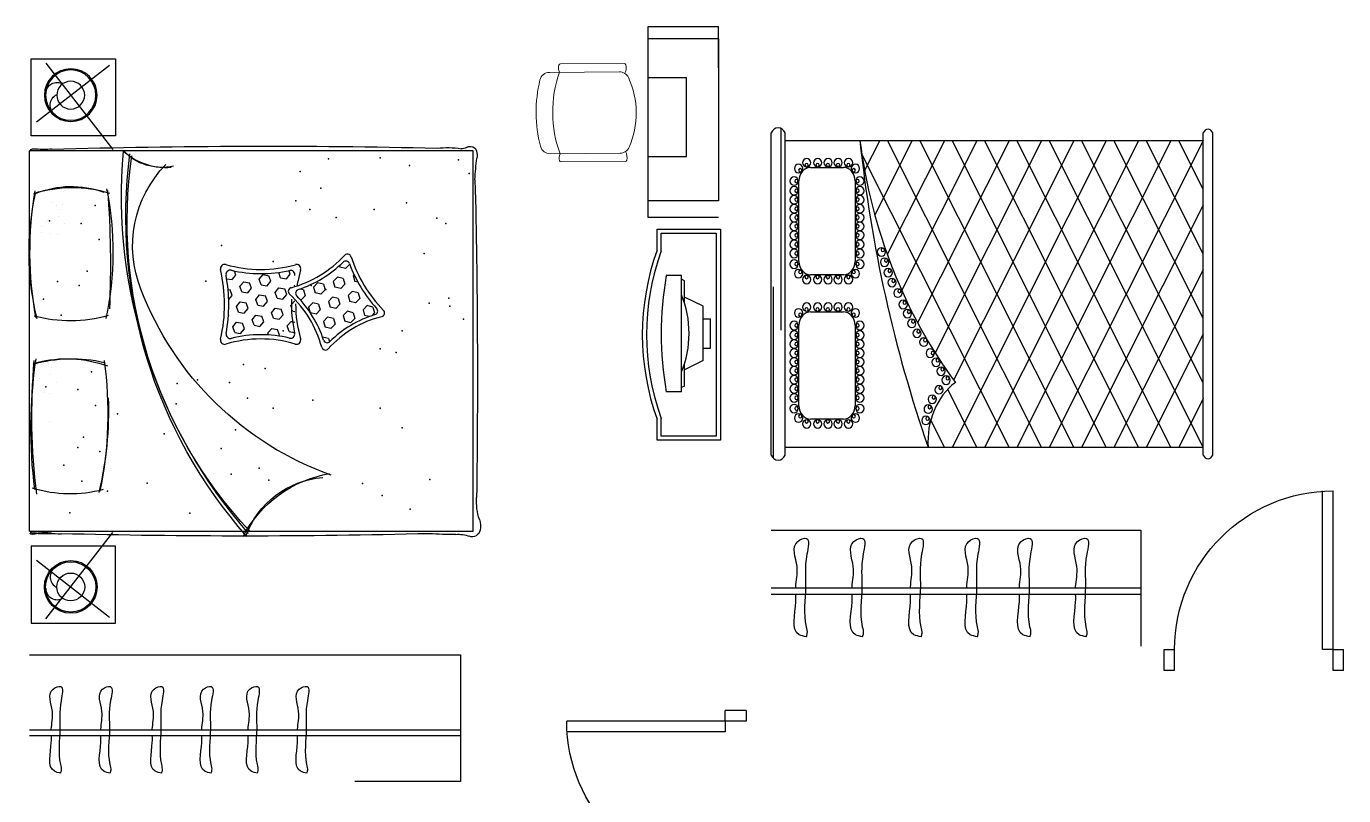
# Model space of a CAD drawing. Header units: millimetres. Extents: x -1666 to 220555, y -7114 to 28673.
# Drawn here: x 28747 to 34983, y 22933 to 26576 of the extents above; entities that cross this region are included whole.
import ezdxf

# ---------------------------------------------------------------- set-up
doc = ezdxf.new("R2010")
doc.units = ezdxf.units.MM
doc.header["$LTSCALE"] = 80
for name, color, linetype in [('DOOR', 1, 'Continuous'), ('F', 2, 'Continuous'), ('FUR', 4, 'Continuous'), ('L_FURN', 2, 'Continuous'), ('O', 4, 'Continuous'), ('XG', 9, 'Continuous'), ('家具', 7, 'Continuous'), ('家具布置', 9, 'Continuous'), ('物体', 6, 'Continuous'), ('造型', 7, 'Continuous')]:
    doc.layers.add(name, color=color, linetype=linetype)

# ---------------------------------------------------------------- blocks, each defined once
blk = doc.blocks.new('A$C641530A2')
at = {"color": 4}
for centre, radius in [((333.5222071521857, 794.4207817329298), 19.87122113122496), ((378.794301470014, 828.1027316745167), 19.87122113122496), ((387.9702787208371, 834.9508757896892), 7.948482699387022), ((421.1766627239995, 804.0442001113115), 19.87122113122496), ((430.3526399748225, 810.8923442264859), 7.948482699387022), ((188.0736077429319, 732.8309558891997), 19.87122113122496), ((242.0147923176992, 743.4167103523214), 19.87122113122496), ((251.1907695685222, 750.2648544674939), 7.948482699387022), ((288.2501128343574, 762.6635327263284), 19.87122113122496), ((297.4260900851805, 769.5116768415028), 7.948482699387022), ((342.6981844030088, 801.2689258481023), 7.948482699387022), ((463.5590512116323, 780.9480046328445), 19.87122113122496), ((472.7350284624554, 787.7961487480188), 7.948482699387022), ((506.5845833871863, 753.174733657559), 19.87122113122496), ((506.9006100182305, 764.6200717258871), 7.948482699387022), ((197.249584993755, 739.679100004374), 7.948482699387022), ((558.9193980751734, 722.2452014260816), 19.87122113122496), ((568.0953753259964, 729.093345541256), 7.948482699387022), ((600.3385331303289, 690.487938036722), 19.87122113122496), ((609.5145103811519, 697.3360821518963), 7.948482699387022), ((647.537107079479, 665.4670703887859), 19.87122113122496), ((656.7130843303021, 672.3152145039603), 7.948482699387022), ((693.7724275961518, 645.2579119300426), 19.87122113122496), ((702.9484048469749, 652.106056045217), 7.948482699387022), ((737.1180422826437, 625.0487390885373), 19.87122113122496), ((746.2940195334668, 631.8968832037117), 7.948482699387022), ((791.0592540910293, 600.0278714406013), 19.87122113122496), ((800.2352313418523, 606.8760155557757), 7.948482699387022), ((840.5695818108798, 572.1199811557017), 19.87122113122496), ((849.7455590617028, 578.968125270876), 7.948482699387022), ((887.7681557600445, 553.8354948664255), 19.87122113122496), ((896.9441330108675, 560.6836389815999), 7.948482699387022), ((936.8931821068982, 537.1909883963945), 19.87122113122496), ((946.0691593577212, 544.0391325115688), 7.948482699387022), ((986.018208453781, 521.793539126842), 19.87122113122496), ((995.194185704604, 528.6416832420164), 7.948482699387022), ((244.180922200263, 420.413293115842), 19.87122113122496), ((294.757582635677, 420.413293115842), 19.87122113122496), ((337.5990211616881, 420.413293115842), 19.87122113122496), ((381.035432764882, 420.413293115842), 19.87122113122496), ((423.2818437464739, 420.413293115842), 19.87122113122496), ((464.9331999500282, 420.413293115842), 19.87122113122496), ((506.5845833871863, 420.413293115842), 19.87122113122496), ((549.4259946795937, 420.413293115842), 19.87122113122496), ((591.6724056611856, 420.413293115842), 19.87122113122496), ((637.4889002084383, 420.413293115842), 19.87122113122496), ((927.8900657213526, 420.413293115842), 19.87122113122496), ((978.4667261567665, 420.413293115842), 19.87122113122496), ((1021.308164682778, 420.413293115842), 19.87122113122496), ((1064.744576285972, 420.413293115842), 19.87122113122496), ((1106.990987267563, 420.413293115842), 19.87122113122496), ((1148.642343471118, 420.413293115842), 19.87122113122496), ((1190.293726908276, 420.413293115842), 19.87122113122496), ((1233.135138200683, 420.413293115842), 19.87122113122496), ((1275.381549182275, 420.413293115842), 19.87122113122496), ((1321.198043729528, 420.413293115842), 19.87122113122496), ((171.7621225187322, 366.0106749337829), 19.87122113122496), ((199.3797499752254, 398.8768723511275), 19.87122113122496), ((207.6962907101552, 391.0072607638758), 7.948482699387022), ((244.4969488312927, 408.9679550475157), 7.948482699387022), ((295.0736092666921, 408.9679550475157), 7.948482699387022), ((337.9150477927178, 408.9679550475157), 7.948482699387022), ((381.3514593959117, 408.9679550475157), 7.948482699387022), ((423.5978703775036, 408.9679550475157), 7.948482699387022), ((465.2492265810433, 408.9679550475139), 7.948482699387022), ((506.9006100182305, 408.9679550475139), 7.948482699387022), ((549.7420213106088, 408.9679550475139), 7.948482699387022), ((591.9884322922153, 408.9679550475139), 7.948482699387022), ((637.8049268394825, 408.9679550475139), 7.948482699387022), ((697.089871620221, 398.8768723511275), 19.87122113122496), ((688.7733308853058, 391.007260763874), 7.948482699387022), ((724.7074990767287, 366.0106749337829), 19.87122113122496), ((855.4712660398218, 366.0106749337829), 19.87122113122496), ((883.088893496315, 398.8768723511275), 19.87122113122496), ((891.4054342312447, 391.007260763874), 7.948482699387022), ((928.2060923523823, 408.9679550475139), 7.948482699387022), ((978.7827527877816, 408.9679550475139), 7.948482699387022), ((1021.624191313807, 408.9679550475139), 7.948482699387022), ((1065.060602917001, 408.9679550475139), 7.948482699387022), ((1107.307013898593, 408.9679550475139), 7.948482699387022), ((1148.958370102133, 408.9679550475139), 7.948482699387022), ((1190.60975353932, 408.9679550475139), 7.948482699387022), ((1233.451164831698, 408.9679550475139), 7.948482699387022), ((1275.697575813305, 408.9679550475139), 7.948482699387022), ((1321.514070360572, 408.9679550475139), 7.948482699387022), ((1380.799015141311, 398.8768723511275), 19.87122113122496), ((1372.482474406395, 391.007260763874), 7.948482699387022), ((1408.416642597818, 366.0106749337829), 19.87122113122496), ((171.7621225187322, 316.7621776140459), 19.87122113122496), ((183.2074605870584, 365.6946483027568), 7.948482699387022), ((183.2074605870584, 316.446150983018), 7.948482699387022), ((724.7074990767287, 316.7621776140459), 19.87122113122496), ((713.2621610084025, 365.694648302755), 7.948482699387022), ((713.2621610084025, 316.446150983018), 7.948482699387022), ((855.4712660398218, 316.7621776140459), 19.87122113122496), ((866.916604108148, 365.694648302755), 7.948482699387022), ((866.916604108148, 316.446150983018), 7.948482699387022), ((1408.416642597818, 316.7621776140459), 19.87122113122496), ((1396.971304529492, 365.694648302755), 7.948482699387022), ((1396.971304529492, 316.446150983018), 7.948482699387022), ((171.7621225187322, 269.3045208825479), 19.87122113122496), ((183.2074605870584, 268.98849425152), 7.948482699387022), ((724.7074990767287, 269.3045208825479), 19.87122113122496), ((713.2621610084025, 268.98849425152), 7.948482699387022), ((855.4712660398218, 269.3045208825479), 19.87122113122496), ((866.916604108148, 268.98849425152), 7.948482699387022), ((1408.416642597818, 269.3045208825479), 19.87122113122496), ((1396.971304529492, 268.98849425152), 7.948482699387022), ((171.7621225187322, 220.0560091800508), 19.87122113122496), ((171.7621225187322, 168.121215021054), 19.87122113122496), ((183.2074605870584, 219.7399825490247), 7.948482699387022), ((724.7074990767287, 220.0560091800508), 19.87122113122496), ((724.7074990767287, 168.121215021054), 19.87122113122496), ((713.2621610084025, 219.7399825490229), 7.948482699387022), ((855.4712660398218, 220.0560091800508), 19.87122113122496), ((855.4712660398218, 168.121215021054), 19.87122113122496), ((866.916604108148, 219.7399825490229), 7.948482699387022), ((1408.416642597818, 220.0560091800508), 19.87122113122496), ((1408.416642597818, 168.121215021054), 19.87122113122496), ((1396.971304529492, 219.7399825490229), 7.948482699387022), ((183.2074605870584, 167.8051883900262), 7.948482699387022), ((199.3797499752254, 129.9758794080681), 19.87122113122496), ((207.6962907101552, 137.8454909953216), 7.948482699387022), ((244.180922200263, 108.4394586433518), 19.87122113122496), ((244.4969488312927, 119.8847967116817), 7.948482699387022), ((294.757582635677, 108.4394586433518), 19.87122113122496), ((295.0736092666921, 119.8847967116817), 7.948482699387022), ((337.5990211616881, 108.4394586433518), 19.87122113122496), ((337.9150477927178, 119.8847967116817), 7.948482699387022), ((381.035432764882, 108.4394586433518), 19.87122113122496), ((381.3514593959117, 119.8847967116817), 7.948482699387022), ((423.2818437464739, 108.4394586433518), 19.87122113122496), ((423.5978703775036, 119.8847967116817), 7.948482699387022), ((464.9331999500282, 108.4394586433518), 19.87122113122496), ((465.2492265810433, 119.8847967116799), 7.948482699387022), ((506.5845833871863, 108.4394586433518), 19.87122113122496), ((506.9006100182305, 119.8847967116799), 7.948482699387022), ((549.4259946795937, 108.4394586433518), 19.87122113122496), ((549.7420213106088, 119.8847967116799), 7.948482699387022), ((591.6724056611856, 108.4394586433518), 19.87122113122496), ((591.9884322922153, 119.8847967116799), 7.948482699387022), ((637.4889002084383, 108.4394586433518), 19.87122113122496), ((637.8049268394825, 119.8847967116799), 7.948482699387022), ((697.089871620221, 129.9758794080681), 19.87122113122496), ((688.7733308853058, 137.8454909953198), 7.948482699387022), ((713.2621610084025, 167.8051883900262), 7.948482699387022), ((866.916604108148, 167.8051883900262), 7.948482699387022), ((883.088893496315, 129.9758794080681), 19.87122113122496), ((891.4054342312447, 137.8454909953198), 7.948482699387022), ((927.8900657213526, 108.4394586433518), 19.87122113122496), ((928.2060923523823, 119.8847967116799), 7.948482699387022), ((978.4667261567665, 108.4394586433518), 19.87122113122496), ((978.7827527877816, 119.8847967116799), 7.948482699387022), ((1021.308164682778, 108.4394586433518), 19.87122113122496), ((1021.624191313807, 119.8847967116799), 7.948482699387022), ((1064.744576285972, 108.4394586433518), 19.87122113122496), ((1065.060602917001, 119.8847967116799), 7.948482699387022), ((1106.990987267563, 108.4394586433518), 19.87122113122496), ((1107.307013898593, 119.8847967116799), 7.948482699387022), ((1148.642343471118, 108.4394586433518), 19.87122113122496), ((1148.958370102133, 119.8847967116799), 7.948482699387022), ((1190.293726908276, 108.4394586433518), 19.87122113122496), ((1190.60975353932, 119.8847967116799), 7.948482699387022), ((1233.135138200683, 108.4394586433518), 19.87122113122496), ((1233.451164831698, 119.8847967116799), 7.948482699387022), ((1275.381549182275, 108.4394586433518), 19.87122113122496), ((1275.697575813305, 119.8847967116799), 7.948482699387022), ((1321.198043729528, 108.4394586433518), 19.87122113122496), ((1321.514070360572, 119.8847967116799), 7.948482699387022), ((1380.799015141311, 129.9758794080681), 19.87122113122496), ((1372.482474406395, 137.8454909953198), 7.948482699387022), ((1396.971304529492, 167.8051883900262), 7.948482699387022)]:
    blk.add_circle(centre, radius, dxfattribs=at)
at = {"layer": '家具', "color": 4}
for p, q in [((24.1252920965635, 2090.000002345449), (1549.272710851452, 2090.000002345449)), ((24.1252920965635, 2045.767198112644), (1549.272710851452, 2045.767198112644)), ((1511.784364319887, 2045.767198112644), (59.40393028043036, 1316.185944825029)), ((1206.754880568915, 2045.767198112644), (59.40393028043036, 1469.412873409961)), ((901.7253968179284, 2045.767198112644), (59.40393028043036, 1622.63980199489)), ((596.6959130669566, 2045.767198112644), (59.40393028043036, 1775.866730579819)), ((291.6664293159847, 2045.767198112644), (59.40393028043036, 1929.093659164748)), ((61.61363862812868, 66.34920869465532), (61.61363862812868, 2045.767198112644)), ((61.61363862812868, 2045.767198112644), (1513.994072667585, 1316.185944825029)), ((366.6431223791151, 2045.767198112644), (1513.994072667585, 1469.412873409961)), ((671.6726061300869, 2045.767198112644), (1513.994072667585, 1622.63980199489)), ((976.7020898810588, 2045.767198112644), (1513.994072667585, 1775.866730579819)), ((1281.731573632045, 2045.767198112644), (1513.994072667585, 1929.093659164748)), ((1513.994072667585, 66.34920869465532), (1513.994072667585, 2045.767198112644)), ((1511.784364319887, 1892.540269527715), (59.40393028043036, 1162.9590162401)), ((61.61363862812868, 1892.540269527715), (1513.994072667585, 1162.9590162401)), ((1511.784364319887, 1739.313340942786), (59.40393028043036, 1009.732087655175)), ((61.61363862812868, 1739.313340942786), (1513.994072667585, 1009.732087655171)), ((1511.784364319887, 1586.086412357858), (59.40393028043036, 856.5051590702424)), ((61.61363862812868, 1586.086412357858), (1513.994072667585, 856.5051590702424)), ((61.61363862812868, 1432.859483772925), (1513.994072667585, 703.2782304853135)), ((1511.784364319887, 1432.859483772925), (378.9572405253857, 863.8009827316346)), ((61.61363862812868, 1279.632555187996), (1513.994072667585, 550.0513019003847)), ((1511.784364319887, 1279.632555187996), (508.6958879150334, 775.7462932818235)), ((61.61363862812868, 1126.405626603068), (1449.352343571838, 429.2961641927122)), ((1511.784364319887, 1126.405626603068), (650.0854254313745, 693.5442515414597)), ((61.61363862812868, 973.1786980181387), (335.2255945095385, 835.7338874107427)), ((1511.784364319887, 973.1786980181387), (804.4976280854607, 617.8839478538011)), ((61.61363862812868, 819.9517694332098), (189.8944265777245, 755.5118638468484)), ((1511.784364319887, 819.9517694332098), (973.8813751057896, 549.744372101035)), ((1513.994072667585, 667.8348542772201), (1161.109003650359, 490.5683992314098)), ((1513.994072667585, 514.6079256922894), (1370.668186280585, 442.6103434004726)), ((638.8782381420897, 397.1247885780103), (257.5913834533712, 397.1247885780103)), ((1322.587381663179, 397.1247885780103), (941.3005269744608, 397.1247885780103)), ((194.0435743385751, 341.8337832870056), (194.0435743385751, 187.01896847219)), ((702.4260472568712, 187.01896847219), (702.4260472568712, 341.8337832870056)), ((877.7527178596647, 341.8337832870056), (877.7527178596647, 187.01896847219)), ((1386.135190777961, 187.01896847219), (1386.135190777961, 341.8337832870056)), ((257.5913834533712, 131.7279631811834), (638.8782381420897, 131.7279631811834)), ((941.3005269744608, 131.7279631811834), (1322.587381663179, 131.7279631811834)), ((24.1252920965635, 66.34920869465532), (1549.272710851452, 66.34920869465532)), ((9.014991628326243, 10.49490046070787), (820.8804839344375, 10.49490046070787)), ((24.1252920965635, 2.345448592677712e-06), (1549.272710851452, 2.345448592677712e-06)), ((615.8334178718214, 47.89000443882651), (1568.125520433445, 47.89000443882651))]:
    blk.add_line(p, q, dxfattribs=at)
at = {"layer": '家具', "color": 4, "extrusion": (0, 0, -1)}
for centre, major_axis, ratio, start_param, end_param in [((34.12719135015504, 2067.883600229045), (27.31610945221474, 7.737968791250417e-15), 0.8700694179892998, 1.945668811714822, 4.337516495464764), ((1539.27081159786, 2067.883600229045), (27.31610945221474, 7.737968791250417e-15), 0.8700694179892998, -1.195923841874971, 1.195923841874971), ((89.61124113251572, 1032.809631536635), (-334.1126677737969, 2.643135567738844e-11), 0.8700694179894369, 3.728038531311583, 4.796284250836548), ((1845.176319540755, 2382.817718259153), (-2279.871675788181, 8.239328555485985e-12), 0.8700694179894117, -1.42501698684198, -0.8658859426311625), ((2214.55959889901, 5439.519473244844), (-5811.241409852723, 1.196901738447764e-11), 0.8700694179894178, -1.449948890765967, -1.191271096778886), ((257.5913834533712, 341.8337832870056), (63.54780911478883, 3.075055761223513e-11), 0.8700694179893825, 3.141592653590349, 4.712388980385111), ((638.8782381420897, 341.8337832870056), (63.54780911478883, 6.14193600594457e-12), 0.8700694179893825, -1.570796326794813, 1.110223024625157e-13), ((941.3005269744608, 341.8337832870056), (63.54780911478883, 3.075055761223513e-11), 0.8700694179893825, 3.141592653590349, 4.712388980385111), ((1322.587381663179, 341.8337832870056), (63.54780911478883, 6.14193600594457e-12), 0.8700694179893825, -1.570796326794813, 1.110223024625157e-13), ((257.5913834533712, 187.01896847219), (-63.54780911478882, 3.073644716406639e-11), 0.8700694179893825, 4.712388980384269, 6.28318530717903), ((638.8782381420897, 187.01896847219), (-63.54780911478882, 6.127825557775824e-12), 0.8700694179893825, 3.141592653589683, 4.712388980384606), ((941.3005269744608, 187.01896847219), (-63.54780911478882, 3.073644716406639e-11), 0.8700694179893825, 4.712388980384269, 6.28318530717903), ((1322.587381663179, 187.01896847219), (-63.54780911478882, 6.127825557775824e-12), 0.8700694179893825, 3.141592653589683, 4.712388980384606), ((42.19278926640982, 33.17460552005468), (-42.1927850416032, 1.442098243663143e-11), 0.8700694179893513, -1.128282002746161, 1.128282002745375), ((1531.205213681606, 33.17460552005468), (42.1927850416032, 5.670635050208351e-12), 0.8700694179894061, -1.128282002745365, 1.128282002745788)]:
    blk.add_ellipse(centre, major_axis=major_axis, ratio=ratio, start_param=start_param, end_param=end_param, dxfattribs=at)
blk = doc.blocks.new('A$C12720CCA')
at = {"color": 6}
for p, q in [((-0.0001094266481231898, 550.0000438366842), (1749.999890573366, 550.0000438366842)), ((1749.999890573366, 550.0000438366842), (1749.999890573366, 4.383668419905007e-05)), ((1749.999890573366, 275.0000438366842), (-0.0001094266335712746, 275.0000438366842)), ((1749.999890573366, 245.0000438366842), (-0.0001094266335712746, 245.0000438366842))]:
    blk.add_line(p, q, dxfattribs=at)
for points, knots in [([(116.4483954920433, 275.0000438366842), (116.4993184656487, 277.0388058609533), (117.7016114467697, 309.5483684467472), (136.8146567325748, 380.7287967381781), (84.7263331018039, 486.3782172421306), (190.6819821301033, 526.3874810118832), (154.3248720641714, 390.1593827672914), (171.6144452141889, 277.7322631992756), (148.9961288401391, 143.5453025821844), (172.4572505859251, 64.61030729107006), (167.1352820142929, 49.06983705683524), (165.291093753418, 43.68469575265772)], [256.9497977854232, 256.9497977854232, 256.9497977854232, 256.9497977854232, 263.372126209478, 359.4280360500802, 478.6551589555629, 522.6406622458701, 597.6678603082576, 752.0041689634129, 941.8813299993262, 973.5277288492832, 990.3090985861976, 990.3090985861976, 990.3090985861976, 990.3090985861976]), ([(382.7715242407867, 275.0000438366842), (382.822447214392, 277.0388058609533), (384.024740195513, 309.5483684467472), (403.1377854813181, 380.7287967381781), (351.0494618505472, 486.3782172421306), (457.0051108788466, 526.3874810118832), (420.6480008129147, 390.1593827672914), (437.9375739629322, 277.7322631992756), (415.3192575888825, 143.5453025821844), (438.7803793346684, 64.61030729107006), (433.4584107630362, 49.06983705683524), (431.6142225021613, 43.68469575265772)], [256.9497977854232, 256.9497977854232, 256.9497977854232, 256.9497977854232, 263.372126209478, 359.4280360500802, 478.6551589555629, 522.6406622458701, 597.6678603082576, 752.0041689634129, 941.8813299993262, 973.5277288492832, 990.3090985861976, 990.3090985861976, 990.3090985861976, 990.3090985861976]), ([(659.6074629247305, 275.0000438366842), (659.6583858983649, 277.0388058609533), (660.8606788794714, 309.5483684467472), (679.9737241652911, 380.7287967381781), (627.885400534491, 486.3782172421306), (733.8410495628195, 526.3874810118832), (697.4839394968731, 390.1593827672914), (714.7735126469051, 277.7322631992756), (692.1551962728263, 143.5453025821844), (715.6163180186413, 64.61030729107006), (710.2943494470092, 49.06983705683524), (708.4501611861197, 43.68469575265772)], [256.9497977854232, 256.9497977854232, 256.9497977854232, 256.9497977854232, 263.372126209478, 359.4280360500802, 478.6551589555629, 522.6406622458701, 597.6678603082576, 752.0041689634129, 941.8813299993262, 973.5277288492832, 990.3090985861976, 990.3090985861976, 990.3090985861976, 990.3090985861976]), ([(925.9305916734738, 275.0000438366842), (925.9815146471083, 277.0388058609533), (927.1838076282147, 309.5483684467508), (946.2968529140344, 380.7287967381781), (894.2085292832344, 486.3782172421306), (1000.164178311563, 526.3874810118832), (963.8070682456164, 390.1593827672914), (981.0966413956485, 277.7322631992756), (958.4783250215696, 143.5453025821844), (981.9394467673847, 64.61030729107006), (976.6174781957525, 49.06983705683524), (974.773289934863, 43.68469575265772)], [256.9497977854239, 256.9497977854239, 256.9497977854239, 256.9497977854239, 263.372126209478, 359.4280360500802, 478.6551589555629, 522.6406622458701, 597.6678603082576, 752.0041689634129, 941.8813299993262, 973.5277288492832, 990.3090985861976, 990.3090985861976, 990.3090985861976, 990.3090985861976]), ([(1174.732534013718, 275.0000438366842), (1174.783456987352, 277.0388058609533), (1175.985749968459, 309.5483684467508), (1195.098795254278, 380.7287967381781), (1143.010471623478, 486.3782172421306), (1248.966120651807, 526.3874810118832), (1212.60901058586, 390.1593827672914), (1229.898583735892, 277.7322631992756), (1207.280267361813, 143.5453025821844), (1230.741389107628, 64.61030729107006), (1225.419420535996, 49.06983705683524), (1223.575232275107, 43.68469575265772)], [256.9497977854242, 256.9497977854242, 256.9497977854242, 256.9497977854242, 263.372126209478, 359.4280360500802, 478.6551589555629, 522.6406622458701, 597.6678603082576, 752.0041689634129, 941.8813299993262, 973.5277288492832, 990.3090985861976, 990.3090985861976, 990.3090985861976, 990.3090985861976]), ([(1441.055662762461, 275.0000438366842), (1441.106585736095, 277.0388058609533), (1442.308878717202, 309.5483684467508), (1461.421924003022, 380.7287967381781), (1409.333600372222, 486.3782172421306), (1515.28924940055, 526.3874810118832), (1478.932139334604, 390.1593827672914), (1496.221712484636, 277.7322631992756), (1473.603396110557, 143.5453025821844), (1497.064517856372, 64.61030729107006), (1491.74254928474, 49.06983705683524), (1489.89836102385, 43.68469575265772)], [256.9497977854242, 256.9497977854242, 256.9497977854242, 256.9497977854242, 263.372126209478, 359.4280360500802, 478.6551589555629, 522.6406622458701, 597.6678603082576, 752.0041689634129, 941.8813299993262, 973.5277288492832, 990.3090985861976, 990.3090985861976, 990.3090985861976, 990.3090985861976]), ([(167.451598269603, 44.76573075298802), (154.8365009764966, 47.07018461305779), (87.24133305343275, 59.41808348558334), (118.3536775677785, 168.8289607154402), (117.0845453149814, 233.9473630234388), (116.7952865467814, 245.0000438366842)], [0, 0, 0, 0, 35.91101350862679, 192.4211071861858, 225.8972582670856, 225.8972582670856, 225.8972582670856, 225.8972582670856]), ([(433.7747270183463, 44.76573075298802), (421.1596297252399, 47.07018461305779), (353.5644618021761, 59.41808348558334), (384.6768063165218, 168.8289607154402), (383.4076740637247, 233.9473630234388), (383.1184152955248, 245.0000438366842)], [0, 0, 0, 0, 35.91101350862679, 192.4211071861858, 225.8972582670856, 225.8972582670856, 225.8972582670856, 225.8972582670856]), ([(710.6106657023192, 44.76573075298802), (697.9955684091983, 47.07018461305779), (630.4004004861345, 59.41808348558334), (661.5127450004802, 168.8289607154402), (660.2436127476831, 233.9473630234388), (659.9543539794686, 245.0000438366842)], [0, 0, 0, 0, 35.91101350862679, 192.4211071861858, 225.8972582670856, 225.8972582670856, 225.8972582670856, 225.8972582670856]), ([(976.9337944510626, 44.76573075298802), (964.3186971579416, 47.07018461305779), (896.7235292348778, 59.41808348558334), (927.8358737492235, 168.8289607154402), (926.5667414964264, 233.9473630234388), (926.2774827282119, 245.0000438366842)], [0, 0, 0, 0, 35.91101350862679, 192.4211071861858, 225.8972582670863, 225.8972582670863, 225.8972582670863, 225.8972582670863]), ([(1225.735736791306, 44.76573075298802), (1213.120639498185, 47.07018461305779), (1145.525471575122, 59.41808348558334), (1176.637816089467, 168.8289607154402), (1175.36868383667, 233.9473630234388), (1175.079425068456, 245.0000438366842)], [0, 0, 0, 0, 35.91101350862679, 192.4211071861858, 225.8972582670863, 225.8972582670863, 225.8972582670863, 225.8972582670863]), ([(1492.05886554005, 44.76573075298802), (1479.443768246929, 47.07018461305779), (1411.848600323865, 59.41808348558334), (1442.960944838211, 168.8289607154402), (1441.691812585399, 233.9473630234388), (1441.402553817199, 245.0000438366842)], [0, 0, 0, 0, 35.91101350862679, 192.4211071861858, 225.8972582670863, 225.8972582670863, 225.8972582670863, 225.8972582670863])]:
    blk.add_open_spline(points, degree=3, knots=knots, dxfattribs=at)
blk = doc.blocks.new('A$C058D1F62')
at = {"layer": 'F'}
blk.add_lwpolyline([(399.9997952729173, 429.4932611075201), (-0.0002047270827461034, 429.4932611075201), (-0.0002047270827461034, 64.49326110752008), (399.9997952729173, 64.49326110752008), (399.9997952729027, 429.4932611075201)], dxfattribs=at)
for radius in [124.6579340537035, 65.8609438712144]:
    blk.add_circle((212.1075051533262, 257.4116280320886), radius, dxfattribs=at)
at = {"layer": 'O'}
for p, q in [((329.7299358379241, 409.0482658890978), (12.43691381378449, 3.592825669329613e-05)), ((374.7208886098524, 131.2746884750522), (28.20446734027064, 400.0626563294354))]:
    blk.add_line(p, q, dxfattribs=at)
blk.add_circle((212.1075051533262, 257.4116280320886), 119.1241176479309, dxfattribs=at)
for centre, radius, start, end in [((275.821828118249, 263.030334649593), 55.02922104392773, 2.630509011931528, 118.6373825380809), ((251.9997457075806, 209.2444587361097), 57.29772141994193, 307.0190162983848, 63.32221783995156)]:
    blk.add_arc(centre, radius, start, end, dxfattribs=at)
blk = doc.blocks.new('A$C01A60C66')
at = {"color": 6}
for p, q in [((1978.638158328598, 1573.213491181217), (1978.638158328598, 1573.213491181217)), ((2006.159074890049, 1568.265662768696), (2006.159074890049, 1568.265662768696)), ((2024.978291149208, 1579.314285405577), (2024.978291149208, 1579.314285405577)), ((1990.661240729693, 1549.430206340752), (1990.661240729693, 1549.430206340752)), ((1996.159685659048, 1515.926603564134), (1996.159685659048, 1515.926603564134)), ((2047.394731797234, 1497.443539864747), (2047.394731797234, 1497.443539864747)), ((1965.661929142516, 1480.65877534113), (1965.661929142516, 1480.65877534113)), ((2057.900933846773, 1487.816379406213), (2057.900933846773, 1487.816379406213)), ((2076.626245745516, 1465.086631201339), (2076.626245745516, 1465.086631201339)), ((2077.532068470857, 1438.651540564504), (2077.532068470857, 1438.651540564504)), ((2001.522948173631, 1428.644750037944), (2001.522948173631, 1428.644750037944)), ((2031.191935650233, 1432.550746340145), (2031.191935650233, 1432.550746340145)), ((2015.752539844572, 821.4199030404707), (2015.752539844572, 821.4199030404707)), ((2043.273456406023, 816.472074627949), (2043.273456406023, 816.472074627949)), ((2062.092672665196, 827.5206972648302), (2062.092672665196, 827.5206972648302)), ((2027.775622245681, 797.6366182000056), (2027.775622245681, 797.6366182000056)), ((2033.274067175022, 764.1330154233874), (2033.274067175022, 764.1330154233874)), ((2002.77631065849, 728.8651872003829), (2002.77631065849, 728.8651872003829)), ((2084.509113313208, 745.6499517240009), (2084.509113313208, 745.6499517240009)), ((2095.015315362762, 736.0227912654664), (2095.015315362762, 736.0227912654664)), ((2113.74062726149, 713.2930430605629), (2113.74062726149, 713.2930430605629)), ((2114.646449986831, 686.8579524237575), (2114.646449986831, 686.8579524237575)), ((2038.637329689605, 676.851161897197), (2038.637329689605, 676.851161897197)), ((2068.306317166222, 680.7571581993689), (2068.306317166222, 680.7571581993689)), ((2040.455309999525, 544.4751057558897), (2040.455309999525, 544.4751057558897)), ((1285.053494046544, 266.9100233295612), (1285.053494046544, 266.9100233295612))]:
    blk.add_line(p, q, dxfattribs=at)
for centre, radius, start, end in [((101.9276213398698, 1802.236241524704), 87.63492880931405, 165.407064378409, 187.5831438840561), ((45.67669507846585, 1816.881104430315), 29.50886998205302, 94.77327483943304, 165.407064378409), ((45.99792833828542, 1813.034120849319), 33.36924217650057, 56.29650530689366, 94.77327483943304), ((83.96650328261603, 1869.958075349379), 35.05552877105674, 236.2965053068937, 278.6554573957825), ((156.6782334142772, 1392.301562722845), 448.1035959003696, 84.12092977311826, 98.65545739578256), ((1017.694258118121, -33454.61013198027), 35302.07009387787, 88.35999362211038, 91.3230647071188), ((-728.3798485321604, 1612.112934404649), 2425.296224344268, 318.7884297477983, 5.016316042833111), ((-606.1600449185062, 1512.160095183863), 2282.964611525344, 318.5193702710812, 7.526562441832051), ((1507.272322020537, 1995.897294451963), 248.9417825763517, 257.0120910469377, 316.8620817141822), ((1485.23205332637, 2051.348315812895), 305.960506072431, 265.7085487932655, 312.037300271759), ((2060.513105493214, 2257.424555978956), 425.6667616887257, 265.62282974288, 275.3316902241044), ((2131.704670045947, 1494.590356752524), 340.4822149293433, 92.29387070747569, 95.33169022410434), ((2118.441649581247, 1825.694041299008), 9.112998447022443, 341.4668143060042, 92.29387070746736), ((-1109.15763381662, 1641.00559161698), 1134.135433299352, 2.393270098148577, 7.583143884055987), ((-479.0015642238723, 1492.862085200919), 2149.474280599956, 316.9537232818216, 8.240649023227187), ((1090.32133059873, 1373.966510476588), 554.2502276955764, 338.3816699575758, 44.14772355216627), ((38624.41048556732, 746.7155734277912), 38611.90591338149, 178.6025580682536, 180.8363448208689), ((3233.662904889483, 1347.33407463388), 1495.890017250811, 168.5048962901396, 192.1766673349205), ((6337.449939928556, 1285.431584619582), 4587.669506906544, 175.6017833271875, 182.594544509997), ((1931.023996681048, 1042.017460684452), 609.6036219685001, 72.69787450864054, 106.8353183822388), ((1934.90033990785, 1204.710323188905), 451.8260960643015, 67.99113419592383, 109.9835843108505), ((833.3609912310785, 1343.561712790586), 1301.681490631366, 346.0572409161124, 12.40006386197197), ((417.8371435925073, 1345.826904855276), 1712.612170281619, 349.6040413829126, 9.729877836441485), ((196.5075703921757, 1710.305424862992), 1509.198108040524, 289.6651194517744, 339.0126604836929), ((1938.800059464978, 1666.865551748851), 646.8629522368417, 253.9555027534821, 285.3706061091475), ((3611.633629637028, 582.3407890982489), 1849.658368543413, 172.2323310887546, 191.4971915512795), ((1956.829034655864, 268.0017321193154), 572.8921713316362, 75.61220686312333, 109.7856451535507), ((1932.046179458033, 160.5610950968839), 680.5487166981361, 74.34081713345023, 102.9705199327163), ((-883.6465472537529, 571.8946663430397), 3005.179495971159, 352.8921402165653, 4.968459168287884), ((-126.1413918898907, 511.5037264796993), 2252.231932575462, 352.6196562754085, 8.398753360816311), ((3441.445266998839, 596.3587741530937), 1682.586686211629, 177.9544489087248, 193.339384750091), ((616.5418952072505, -265.3291332953813), 570.6295168380387, 27.70869351217319, 80.36831173119754), ((709.5769722789264, -144.3162321016571), 424.9956997796847, 19.90823766201899, 85.21552427140468), ((1940.23560399322, 803.3983153111913), 602.7501573246427, 255.0050084358208, 287.1341980868826), ((-282.6732830770343, 168.4416596276133), 299.6509927589397, 342.6369803474341, 2.807501155270327), ((105.0733110189176, 47.20402766355255), 106.6075267052867, 162.6369803474333, 189.7320235509633), ((36.8969095817738, 35.51119993547036), 37.43568320521734, 189.7320235509629, 290.2501383123222), ((102.4664621337724, -142.2215281476238), 152.0063629559421, 85.18775228651216, 110.250138312322), ((141.2533003362914, 1388.514380329478), 1379.511069993558, 268.9186182179573, 274.1217663603275), ((1120.161262604961, 34561.75212084768), 34560.37989849483, 268.541346449924, 271.4314478730768), ((2068.433727715834, -3214.771066990434), 3228.045862310395, 89.57315541070152, 91.50751747132196), ((2060.513105493214, -408.0100806851551), 425.6667616887257, 84.66830977589565, 94.37717025712), ((2187.885809303698, 570.0623173176282), 564.9902677067046, 260.2784963520199, 263.17592791592), ((2131.704670045947, 354.8241185412771), 340.4822149293433, 264.6683097758956, 267.7061292925243), ((2118.441649581247, 23.72043399479298), 9.112998447022443, 267.7061292925326, 18.53318569399585), ((2121.820346876862, 17.99360751303902), 8.982618774628959, 263.1759279159177, 345.5644800963008)]:
    blk.add_arc(centre, radius, start, end, dxfattribs=at)
for p in [(102.8457601759728, 1782.992558148617), (334.0782811844256, 1755.230336556022), (472.8177937894943, 1792.246732764863), (717.4671809887659, 1787.619494328697), (51.97449562400288, 1718.214242603295), (851.5819332435494, 1727.468417219512), (347.9523423750506, 1579.403436896377), (872.1852110273612, 1587.889323201685), (680.469977627421, 1509.998185170974), (805.3354290418501, 1547.014279123701), (1887.582263532939, 1481.279598300855), (1223.718312804616, 1376.54446631005), (1803.067694086349, 1406.205524996636), (264.7084149517614, 1338.798221691381), (979.5651656273258, 1301.470393005802), (1859.41071747856, 1256.057403282801), (799.8260830052604, 1187.026932789406), (1297.928099148136, 1208.469501786269), (730.4564366328559, 1168.518885813028), (2066.607335352775, 1122.561935709222), (240.4556025030906, 1104.261512967074), (78.87990882822487, 1028.007822319501), (1982.092765906185, 1047.487862404974), (369.1822289675911, 973.0213347470708), (932.6126346810634, 973.0213347470708), (472.4778176643304, 888.5629898324405), (397.3537406636897, 869.7944715063932), (1186.156308662568, 729.0305965082516), (1434.568199928981, 723.8733645605535), (1904.690206947678, 694.8374623262935), (791.7550074839965, 644.5722764883103), (1101.641739215978, 653.956523204004), (1439.192740419021, 626.7058912425273), (1715.925154430268, 580.2826850792771), (1820.175637501088, 619.7633890220459), (369.1822289675911, 513.1926482058916), (1157.98476260819, 503.8084014901979), (1496.043006036271, 485.0398831641505), (1876.5186608933, 469.6152673082397), (1046.403643347963, 322.721887269945), (1969.468828411773, 336.291946840458), (237.7151285747241, 269.2019099671015), (556.9923527526553, 250.4333916410251), (1177.87074374083, 294.5690973335149), (1575.067527233201, 251.8336268205458), (1884.954258965183, 261.2178735362395), (1373.966432447633, 109.6695166429126), (1941.297282357395, 111.0697518224042)]:
    blk.add_point(p, dxfattribs=at)
at = {"layer": 'F', "color": 6}
for p, q in [((32.12072003880166, 1824.7072376469), (2132.120720038802, 1824.7072376469)), ((32.12072003880166, 24.70723764690047), (32.12072003880166, 1824.7072376469)), ((2132.120720038802, 24.70723764690047), (2132.120720038802, 1824.7072376469)), ((2132.120720038802, 24.70723764690047), (32.12072003880166, 24.70723764690047))]:
    blk.add_line(p, q, dxfattribs=at)
for p in [(754.4643843501253, 1648.808990877864), (1821.848713336512, 1565.737943215485), (204.5880694196967, 1506.666233313925), (500.5656963104993, 1547.014279123701), (161.8542724258295, 1481.818062656253), (2038.561455905467, 1493.797390999141), (1897.578196459595, 1188.251762297776), (2000.873785156349, 1207.020280623823), (147.9625940997066, 1127.396496123532), (143.0731220089074, 1089.515042993633), (1120.422758466128, 813.4889414228819), (1017.127169769388, 794.7204230968055), (1838.956656751237, 779.2958072409238), (1337.135501035096, 741.5483892065386), (2055.669399320206, 707.3552550245513), (472.4778176643304, 607.0352398361865), (979.5651656273258, 607.0352398361865), (1224.823274687093, 416.56445400558), (1800.439689518593, 401.9817734290118), (1903.735278215347, 420.7502917550883), (999.4511124017008, 266.4163322917448), (463.0872908601159, 194.127836662854), (1762.877685376545, 214.296590168422), (331.6202248255286, 128.43803496896)]:
    blk.add_point(p, dxfattribs=at)
blk = doc.blocks.new('A$C60A001ED')
at = {"layer": '物体', "color": 252, "rotation": 90}
blk.add_blockref('A$C058D1F62', (429.4933745406215, 1725.371362013996), dxfattribs=at)
at = {"layer": '物体', "color": 252, "xscale": -1, "rotation": 270}
for name, p in [('A$C01A60C66', (411.5572995531602, -6.700510311929975e-06)), ('A$C058D1F62', (2243.0356998595, 1725.371362013996))]:
    blk.add_blockref(name, p, dxfattribs=at)
blk = doc.blocks.new('A$C463B2E4E')
at = {"layer": 'XG'}
h = blk.add_hatch(dxfattribs=at)
h.set_pattern_fill('HEX', color=256, scale=225, angle=80, style=0)
h.set_pattern_definition([(256.1602823147968, (-48909.03661415475, 75060.19409246313), (47.29970000401907, -11.65269306688985), [28.12499999999996, -56.24999999999991]), (16.16028231479677, (-48909.03661415475, 75060.19409246313), (-13.55832178358012, 46.78908832830836), [28.12499999999996, -56.24999999999993]), (316.1602823147968, (-48915.76429963201, 75032.88559794), (33.74137822043896, 35.13639526141849), [28.12499999999999, -56.24999999999998])])
edge = h.paths.add_edge_path()
edge.add_arc((577.4360906090951, -28.74840232544011), 543.8484917049176, 468.2236008145125, 494.27583687931974, ccw=False)
edge.add_arc((401.7313486119019, 504.9196323841643), 18, 288.223600814512, 404.7089414302728)
edge.add_arc((785.4659757583067, 884.7752409442), 521.9468005513962, 197.1881981154696, 224.7089414302709, ccw=False)
edge.add_arc((269.633603029135, 725.2148740911325), 18, 377.1881981154676, 491.8186227984912)
edge.add_arc((-187.2522994565879, 1235.879806921508), 667.2177767051991, 290.3642109836695, 311.818622798494, ccw=False)
edge.add_arc((51.19424950202665, 593.4884582853883), 18, 470.3642109836701, 584.1256655666093)
edge.add_arc((-366.8853981832726, 187.9777865728938), 564.4341135968681, 378.5768930594292, 404.12566556660755, ccw=False)
edge.add_arc((185.2021314156955, 373.5279316622), 18, 198.5768930594261, 314.2758368793168)
h = blk.add_hatch(dxfattribs=at)
h.set_pattern_fill('HEX', color=256, scale=225, angle=80, style=0)
h.set_pattern_definition([(80, (-61072.57864436744, -60228.48438555577), (-47.97385493426604, 8.459084993505028), [28.12499999999997, -56.24999999999994]), (200, (-61072.57864436744, -60228.48438555577), (16.66114496998593, -45.77611958729635), [28.12499999999997, -56.24999999999994]), (140, (-61067.69478937056, -60200.7866675023), (-31.3127099642801, -37.31703459379131), [28.125, -56.24999999999999])])
edge = h.paths.add_edge_path()
edge.add_arc((238.8094925154364, 939.9239728020584), 604.2761018943529, 267.6100325964645, 282.9366815002844)
edge.add_arc((97.15143606720812, 331.9324873027181), 20, 76.88444543547989, 192.5833892553707)
edge.add_arc((-534.4530359530836, 190.9444073855739), 627.1490151076312, 347.0346167481893, 372.5833892553676)
edge.add_arc((96.19743080560147, 45.74855161884261), 20, 167.0346167481874, 280.7960713311267)
edge.add_arc((238.8094925154655, -702.1286577150495), 741.3530852279989, 79.3416595163028, 100.7960713311273)
edge.add_arc((379.6233542208865, 46.08920944519559), 20, 259.3416595163056, 373.9720841993293)
edge.add_arc((961.8140811528647, 190.9444073855811), 579.9408895015513, 166.4513408845259, 193.9720841993272)
edge.add_arc((378.5687585607011, 331.4932052114418), 20, 346.451340884524, 462.9366815002847)
at = {"layer": 'FUR'}
for centre, radius, start, end in [((-187.2522994565879, 1235.879806921515), 649.2177767051991, 287.9028652950169, 314.330629641608), ((278.9041691521343, 758.2753541669263), 18.17344591709406, 14.92883258449685, 133.3903488337922), ((785.4659757583067, 884.7752409442), 503.9468005513962, 193.9885517767806, 228.056679821215), ((17.85325111382554, 600.96936073506), 18, 107.9028652950164, 227.0283762418997), ((-366.8853981832726, 187.9777865729011), 546.4341135968681, 15.53681942401552, 47.028376241901), ((436.5992795842685, 496.5478708291303), 18, 285.0085581229238, 48.05667982121394), ((577.4360906090951, -28.74840232544011), 525.8484917049176, 105.0085581229244, 137.4291668959187), ((68.79766255857976, 359.829466545958), 20, 76.74258298021962, 195.8680939271029), ((238.8094925154364, 939.9239728020584), 584.2761018943529, 253.7311154188781, 259.4072463503285), ((238.8094925154364, 939.9239728020584), 584.2761018943529, 269.6754041656636, 286.1517241918724), ((406.9081610592475, 359.499606536785), 20, 343.1036024935829, 106.151724191873), ((-534.4530359530836, 190.9444073855739), 607.1490151076312, 344.1319060728958, 15.62346289078129), ((176.3568085542574, 338.8389653880622), 18, 195.292188387694, 314.4176993345772), ((961.8140811528647, 190.9444073855811), 559.9408895015513, 163.1036024935817, 197.1717305380162), ((68.79766255857976, 19.46705641567314), 20, 164.1319060728971, 283.2574170197804), ((238.8094925154655, -702.1286577150495), 721.3530852279989, 76.82965267318882, 103.2574170197799), ((407.7245516238982, 19.72458206678493), 20, 256.8296526731893, 17.17173053801231)]:
    blk.add_arc(centre, radius, start, end, dxfattribs=at)
at = {"layer": 'FUR', "color": 5}
for centre, radius, start, end in [((-187.2522994565879, 1235.879806921515), 667.2177767051991, 290.3642109836695, 311.8186227984941), ((270.1679650626538, 727.1421668081784), 17.00349331600672, 11.50673601587618, 137.5000848980644), ((785.4659757583067, 884.7752409442), 521.9468005513962, 197.1881981154696, 224.7089414302708), ((51.19424950202665, 593.4884582853883), 18, 110.3642109836702, 224.1256655666093), ((-366.8853981832726, 187.9777865729011), 564.4341135968681, 18.5768930594292, 44.12566556660754), ((401.7313486119019, 504.9196323841643), 18, 288.223600814512, 44.7089414302728), ((577.4360906090951, -28.74840232544011), 543.8484917049176, 108.2236008145125, 134.2758368793198), ((-534.4530359530836, 190.9444073855739), 627.1490151076312, 347.0346167481893, 12.58338925536763), ((97.15143606720812, 331.9324873027181), 20, 76.88444543547989, 192.5833892553707), ((240.7482801119113, 898.5179282713034), 543.8484917049176, 256.8844454354771, 260.5076185646569), ((185.2021314156955, 373.5279316622), 18, 198.5768930594261, 314.275836879317), ((238.8094925154364, 939.9239728020584), 604.2761018943529, 267.6100325964645, 282.9366815002844), ((378.5687585607011, 331.4932052114418), 20, 346.451340884524, 102.9366815002848), ((961.8140811528647, 190.9444073855811), 579.9408895015513, 166.4513408845259, 193.9720841993272), ((96.19743080560147, 45.74855161884261), 20, 167.0346167481874, 280.7960713311267), ((238.8094925154655, -702.1286577150495), 741.3530852279989, 79.3416595163028, 100.7960713311273), ((379.6233542208865, 46.08920944519559), 20, 259.3416595163056, 13.97208419932933)]:
    blk.add_arc(centre, radius, start, end, dxfattribs=at)
blk = doc.blocks.new('DR750')
at = {"layer": 'DOOR'}
for p, q in [((50, 7.275957614183426e-12), (50, 749.9999999999636)), ((100, 7.275957614183426e-12), (100, 749.9999999999636)), ((0, -99.99999999999272), (0, 0)), ((50, 7.275957614183426e-12), (0, 0)), ((50, -99.99999999998545), (50, 7.275957614183426e-12)), ((50, 7.275957614183426e-12), (100, 7.275957614183426e-12)), ((850, 1.236912794411182e-10), (800, 1.164153218269348e-10)), ((800, -99.99999999987631), (800, 1.164153218269348e-10)), ((850, -99.99999999986903), (850, 1.236912794411182e-10)), ((0, -100), (50, -99.99999999999272)), ((800, -99.99999999988358), (850, -99.99999999987631))]:
    blk.add_line(p, q, dxfattribs=at)
blk.add_arc((50.00000000001455, -2.182787284255028e-11), 749.9999999999818, 2.123293578794836e-12, 90.00000000000144, dxfattribs=at)
blk = doc.blocks.new('A$C539A6B3F')
at = {"layer": '家具布置', "lineweight": 9}
for p, q in [((400.1104806532676, 463.85218766459), (97.96186545636738, 463.85218766459)), ((376.5175048618948, 424.7021876645958), (45.59692628349876, 424.7021876645958)), ((376.5175048618948, 39.14995236030518), (45.59692628349876, 39.14995236030518)), ((400.110480652882, -4.763968900078908e-05), (97.9618654558617, -4.763968900078908e-05))]:
    blk.add_line(p, q, dxfattribs=at)
for centre, radius, start, end in [((138.8823992277648, 444.2771876645929), 50.4027038037072, 163.9854772543157, 202.8532397302467), ((97.96186545637102, 456.0221876645883), 7.83, 89.99999999999999, 163.9854772543157), ((400.1104806532712, 456.0221876645883), 7.83, 16.01452274566779, 89.99999999999999), ((359.1899468815354, 444.2771876645929), 50.4027038037072, 327.6797945317617, 16.01452274566779), ((633.1045189344077, 231.9260700124505), 652.3077453949451, 166.0630007705023, 193.9369992294978), ((45.5969262835024, 377.7221876645854), 46.98, 89.99999999999999, 166.0630007705023), ((633.1045189344077, 231.9260700124505), 574.007745394945, 160.376230255801, 199.623769744199), ((376.5175048618985, 377.7221876645854), 46.98, 24.14901562526795, 89.99999999999999), ((51.33283027514699, 231.9260700124505), 403.3528111241571, 335.850984374732, 24.14901562526795), ((45.5969262835024, 86.1299523603011), 46.98, 193.9369992294978, 270), ((376.5175048618985, 86.1299523603011), 46.98, 270, 335.850984374732), ((138.8823992277648, 19.57495236030809), 50.4027038037072, 157.1467602697533, 196.0145227456678), ((97.96186545586534, 7.829952360312745), 7.83, 196.0145227456678, 270), ((400.1104806528856, 7.829952360312745), 7.83, 270, 343.9854772543156), ((359.1899468815354, 19.57495236030809), 50.4027038037072, 343.9854772543156, 32.32020546823824)]:
    blk.add_arc(centre, radius, start, end, dxfattribs=at)
blk = doc.blocks.new('T_CONP02')
for p, q in [((0, 500), (300, 500)), ((0, -500), (0, 500)), ((300, 500), (300, 400.0000000000146)), ((20, -480), (20, 480)), ((20, 480), (280, 480)), ((280, 480), (280, 396.4937360388139)), ((280, -396.4937360388139), (280, -480)), ((300, -400.0000000000146), (300, -500)), ((280, -480), (20, -480)), ((300, -500), (0, -500))]:
    blk.add_line(p, q)
for radius, start, end in [(1160.746398596734, 340.0265203927621, 19.97347960723789), (1180.746398596734, 340.1981216302022, 19.80187836979784)]:
    blk.add_arc((-810.9284665536106, 0), radius, start, end)
blk = doc.blocks.new('A$C236D2E00')
at = {"color": 4}
for p, q in [((267.3051998356823, 363.5488925285354), (187.0254752193432, 200.2886928401058)), ((742.296071222183, 363.5488925285354), (267.3051998356823, 363.5488925285354)), ((632.8366437433942, 429.8418739213157), (376.764627314471, 429.8418739213157)), ((376.764627314471, 363.1684816208144), (376.764627314471, 429.8418739213157)), ((632.8366437433942, 363.5488925285354), (632.8366437433942, 429.8418739213157)), ((742.296071222183, 363.5488925285354), (822.575795838522, 200.2886928401058)), ((1014.109465199559, 175.79323063419), (9.434574167244136e-06, 175.79323063419)), ((9.434574167244136e-06, 175.79323063419), (9.43458144320175e-06, 42.47931820893064)), ((44.10458026103151, 200.2886928401058), (32.05945864539535, 175.79323063419)), ((235.7520356977984, 200.2886928401058), (44.10458026103151, 200.2886928401058)), ((965.4966907968337, 200.2886928401058), (773.8492353600668, 200.2886928401058)), ((965.4966907968337, 200.2886928401058), (977.5418124124772, 175.79323063419)), ((1014.109465199559, 175.79323063419), (1014.109465199559, 42.479318208927))]:
    blk.add_line(p, q, dxfattribs=at)
for centre, major_axis, ratio, start_param, end_param in [((504.8006355289326, -309.2083116259309), (-708.1671269772997, 4.131723236358021e-12), 0.7777777777777759, 4.216525629878547, 5.208252330890816), ((507.054737317063, 1777.512910394704), (-2287.658937060791, 1.842671777926886e-11), 0.7777777777777762, 1.347292277836364, 1.794300375753441)]:
    blk.add_ellipse(centre, major_axis=major_axis, ratio=ratio, start_param=start_param, end_param=end_param, dxfattribs=at)

msp = doc.modelspace()

# ---------------------------------------------------------------- linework, layer by layer
for p, q in [((31690.60815732775, 26575.73784318456), (32022.71646789904, 26575.73784318456)), ((31690.60815732774, 25670.06565754244), (31690.60815732775, 26575.73784318456)), ((32022.71646789904, 26379.86662562349), (32022.71646789904, 26575.73784318456)), ((31690.60815732774, 25670.06565754244), (31690.60815732775, 26379.86662562349)), ((31872.03182196012, 25960.20538694644), (31872.03182196012, 26333.92460491823)), ((32022.71646789904, 25670.06565754244), (31690.60815732775, 25670.06565754244)), ((32022.71646789904, 25670.06565754244), (31690.60815732775, 25670.06565754244))]:
    msp.add_line(p, q)
at = {"linetype": 'ByBlock'}
for p, q in [((31690.60815732775, 26333.92460491823), (31872.03182196012, 26333.92460491823)), ((31690.60815732775, 25960.20538694644), (31872.03182196012, 25960.20538694644))]:
    msp.add_line(p, q, dxfattribs=at)
at = {"color": 6}
for p, q in [((28762.71646789904, 23600.73784318456), (30802.71646789904, 23600.73784318456)), ((30802.71646789904, 23600.73784318456), (30802.71646789904, 23000.73784318456)), ((30802.71646789904, 23242.73784318455), (28762.71646789905, 23242.73784318455)), ((30802.71646789904, 23216.33784318456), (28762.71646789905, 23216.33784318456)), ((30802.71646789904, 23000.73784318456), (30302.71646789904, 23000.73784318456))]:
    msp.add_line(p, q, dxfattribs=at)
at = {"color": 251}
msp.add_lwpolyline([(31690.60815732775, 26518.15598296351), (32022.71646789904, 26518.15598296351), (32022.71646789904, 25750.06565754244), (31690.60815732775, 25750.06565754244)], close=True, dxfattribs=at)
at = {"color": 6}
for points, knots in [([(28865.19115222748, 23242.73784318455), (28865.23596444425, 23244.53195376591), (28866.29398226764, 23273.14036884141), (28883.11346211915, 23335.77914573787), (28837.27573732407, 23428.75063578135), (28930.51670846897, 23463.95878789873), (28898.52245161096, 23344.07806144349), (28913.73727598297, 23245.14219622363), (28893.83315757381, 23127.0576708806), (28914.4789447101, 23057.59487502442), (28909.79561236707, 23043.91926121829), (28908.17272669749, 23039.18033687061)], [256.9497977854232, 256.9497977854232, 256.9497977854232, 256.9497977854232, 263.372126209478, 359.4280360500802, 478.6551589555629, 522.6406622458701, 597.6678603082576, 752.0041689634129, 941.8813299993262, 973.5277288492832, 990.3090985861976, 990.3090985861976, 990.3090985861976, 990.3090985861976]), ([(29099.55550552638, 23242.73784318455), (29099.60031774315, 23244.53195376591), (29100.65833556654, 23273.14036884141), (29117.47781541805, 23335.77914573787), (29071.64009062297, 23428.75063578135), (29164.88106176787, 23463.95878789873), (29132.88680490985, 23344.07806144349), (29148.10162928187, 23245.14219622363), (29128.19751087271, 23127.0576708806), (29148.84329800899, 23057.59487502442), (29144.15996566596, 23043.91926121829), (29142.53707999639, 23039.18033687061)], [256.9497977854232, 256.9497977854232, 256.9497977854232, 256.9497977854232, 263.372126209478, 359.4280360500802, 478.6551589555629, 522.6406622458701, 597.6678603082576, 752.0041689634129, 941.8813299993262, 973.5277288492832, 990.3090985861976, 990.3090985861976, 990.3090985861976, 990.3090985861976]), ([(29343.17113156825, 23242.73784318455), (29343.21594378504, 23244.53195376591), (29344.27396160842, 23273.14036884141), (29361.09344145994, 23335.77914573787), (29315.25571666483, 23428.75063578135), (29408.49668780976, 23463.95878789873), (29376.50243095173, 23344.07806144349), (29391.71725532376, 23245.14219622363), (29371.81313691457, 23127.0576708806), (29392.45892405089, 23057.59487502442), (29387.77559170785, 23043.91926121829), (29386.15270603827, 23039.18033687061)], [256.9497977854232, 256.9497977854232, 256.9497977854232, 256.9497977854232, 263.372126209478, 359.4280360500802, 478.6551589555629, 522.6406622458701, 597.6678603082576, 752.0041689634129, 941.8813299993262, 973.5277288492832, 990.3090985861976, 990.3090985861976, 990.3090985861976, 990.3090985861976]), ([(29577.53548486714, 23242.73784318455), (29577.58029708394, 23244.53195376591), (29578.63831490731, 23273.14036884141), (29595.45779475883, 23335.77914573787), (29549.62006996373, 23428.75063578135), (29642.86104110866, 23463.95878789873), (29610.86678425063, 23344.07806144349), (29626.08160862266, 23245.14219622363), (29606.17749021346, 23127.0576708806), (29626.82327734978, 23057.59487502442), (29622.13994500674, 23043.91926121829), (29620.51705933716, 23039.18033687061)], [256.9497977854239, 256.9497977854239, 256.9497977854239, 256.9497977854239, 263.372126209478, 359.4280360500802, 478.6551589555629, 522.6406622458701, 597.6678603082576, 752.0041689634129, 941.8813299993262, 973.5277288492832, 990.3090985861976, 990.3090985861976, 990.3090985861976, 990.3090985861976]), ([(29796.48119412655, 23242.73784318455), (29796.52600634335, 23244.53195376591), (29797.58402416672, 23273.14036884141), (29814.40350401824, 23335.77914573787), (29768.56577922314, 23428.75063578135), (29861.80675036807, 23463.95878789873), (29829.81249351003, 23344.07806144349), (29845.02731788206, 23245.14219622363), (29825.12319947287, 23127.0576708806), (29845.76898660919, 23057.59487502442), (29841.08565426616, 23043.91926121829), (29839.46276859658, 23039.18033687061)], [256.9497977854242, 256.9497977854242, 256.9497977854242, 256.9497977854242, 263.372126209478, 359.4280360500802, 478.6551589555629, 522.6406622458701, 597.6678603082576, 752.0041689634129, 941.8813299993262, 973.5277288492832, 990.3090985861976, 990.3090985861976, 990.3090985861976, 990.3090985861976]), ([(30030.84554742544, 23242.73784318455), (30030.89035964224, 23244.53195376591), (30031.94837746562, 23273.14036884141), (30048.76785731714, 23335.77914573787), (30002.93013252203, 23428.75063578135), (30096.17110366696, 23463.95878789873), (30064.17684680893, 23344.07806144349), (30079.39167118096, 23245.14219622363), (30059.48755277177, 23127.0576708806), (30080.13333990808, 23057.59487502442), (30075.45000756505, 23043.91926121829), (30073.82712189547, 23039.18033687061)], [256.9497977854242, 256.9497977854242, 256.9497977854242, 256.9497977854242, 263.372126209478, 359.4280360500802, 478.6551589555629, 522.6406622458701, 597.6678603082576, 752.0041689634129, 941.8813299993262, 973.5277288492832, 990.3090985861976, 990.3090985861976, 990.3090985861976, 990.3090985861976]), ([(28910.07397067174, 23040.1316476709), (28898.97268505381, 23042.15956706776), (28839.48893728151, 23053.02571807559), (28866.86780045414, 23149.30729003786), (28865.75096407167, 23206.6114840689), (28865.49641635566, 23216.33784318456)], [0, 0, 0, 0, 35.91101350862679, 192.4211071861858, 225.8972582670856, 225.8972582670856, 225.8972582670856, 225.8972582670856]), ([(29144.43832397063, 23040.1316476709), (29133.3370383527, 23042.15956706776), (29073.8532905804, 23053.02571807559), (29101.23215375302, 23149.30729003786), (29100.11531737056, 23206.6114840689), (29099.86076965454, 23216.33784318456)], [0, 0, 0, 0, 35.91101350862679, 192.4211071861858, 225.8972582670856, 225.8972582670856, 225.8972582670856, 225.8972582670856]), ([(29388.05395001252, 23040.1316476709), (29376.95266439458, 23042.15956706776), (29317.46891662228, 23053.02571807559), (29344.84777979491, 23149.30729003786), (29343.73094341245, 23206.6114840689), (29343.47639569642, 23216.33784318456)], [0, 0, 0, 0, 35.91101350862679, 192.4211071861858, 225.8972582670856, 225.8972582670856, 225.8972582670856, 225.8972582670856]), ([(29622.41830331142, 23040.1316476709), (29611.31701769347, 23042.15956706776), (29551.83326992118, 23053.02571807559), (29579.2121330938, 23149.30729003786), (29578.09529671133, 23206.6114840689), (29577.84074899531, 23216.33784318456)], [0, 0, 0, 0, 35.91101350862679, 192.4211071861858, 225.8972582670863, 225.8972582670863, 225.8972582670863, 225.8972582670863]), ([(29841.36401257083, 23040.1316476709), (29830.26272695288, 23042.15956706776), (29770.77897918058, 23053.02571807559), (29798.15784235321, 23149.30729003786), (29797.04100597075, 23206.6114840689), (29796.78645825472, 23216.33784318456)], [0, 0, 0, 0, 35.91101350862679, 192.4211071861858, 225.8972582670863, 225.8972582670863, 225.8972582670863, 225.8972582670863]), ([(30075.72836586972, 23040.1316476709), (30064.62708025178, 23042.15956706776), (30005.14333247948, 23053.02571807559), (30032.52219565211, 23149.30729003786), (30031.40535926963, 23206.6114840689), (30031.15081155361, 23216.33784318456)], [0, 0, 0, 0, 35.91101350862679, 192.4211071861858, 225.8972582670863, 225.8972582670863, 225.8972582670863, 225.8972582670863])]:
    msp.add_open_spline(points, degree=3, knots=knots, dxfattribs=at)

# ---------------------------------------------------------------- block references
at = {"color": 242, "true_color": 0xcd2027, "rotation": 90}
msp.add_blockref('A$C60A001ED', (30894.83718123733, 23749.47330598449), dxfattribs=at)
at = {"color": 4, "xscale": -1, "rotation": 270}
msp.add_blockref('A$C641530A2', (32272.71646555359, 24521.74377051697), dxfattribs=at)
at = {"rotation": 270}
msp.add_blockref('A$C463B2E4E', (29666.19891639323, 25497.49276007195), dxfattribs=at)
at = {"xscale": 0.5419078628781547, "yscale": 0.5419078628781547, "zscale": 0.5419078628781547, "rotation": 270}
msp.add_blockref('A$C236D2E00', (31753.40409069049, 25395.29173619536), dxfattribs=at)
msp.add_blockref('A$C12720CCA', (32272.71657732569, 23640.73779934787))
at = {"layer": 'DOOR', "xscale": -1}
msp.add_blockref('DR750', (34982.71646789904, 23625.73784318454), dxfattribs=at)
msp.add_blockref('DR750', (34982.71646789904, 23625.73784318454), dxfattribs=at)
at = {"layer": 'DOOR', "xscale": -1, "rotation": 90}
msp.add_blockref('DR750', (32055.21646789904, 23335.73784318456), dxfattribs=at)
at = {"layer": 'L_FURN', "rotation": 180}
msp.add_blockref('T_CONP02', (32032.71646789904, 25115.73784318456, 2850), dxfattribs=at)
msp.add_blockref('T_CONP02', (32032.71646789904, 25115.73784318456, 2850), dxfattribs=at)
at = {"layer": '造型', "rotation": 0.4480624234417023}
msp.add_blockref('A$C539A6B3F', (31181.24851343536, 25932.87728350458), dxfattribs=at)

doc.saveas('drawing.dxf')
